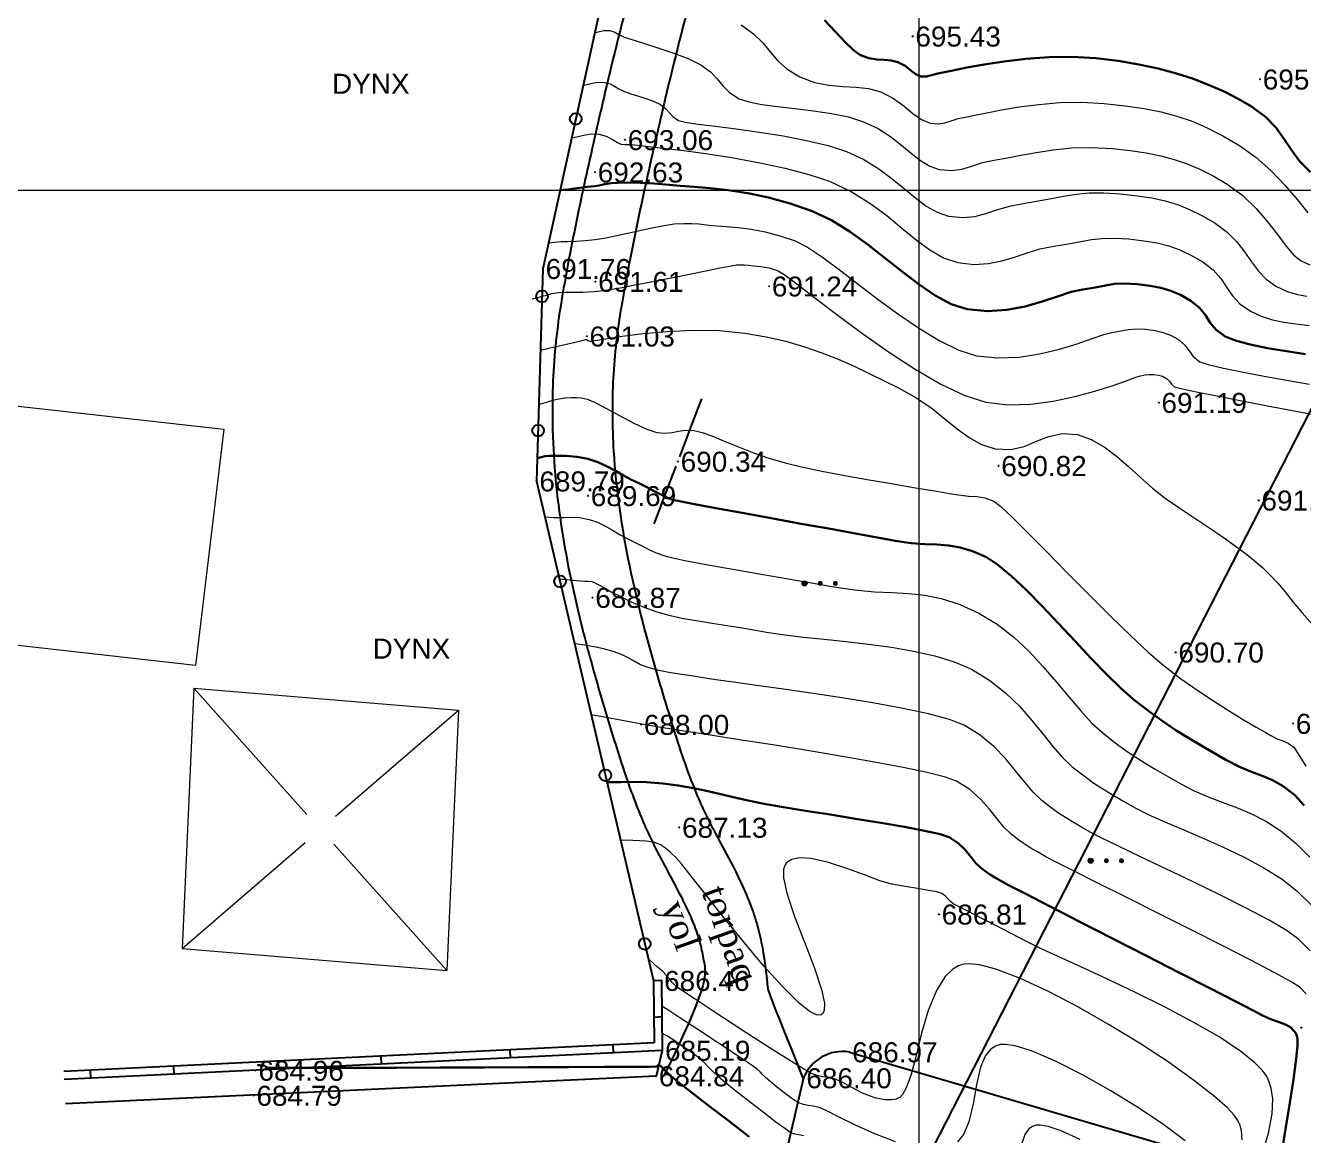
# Model space of a CAD drawing. Header units: feet. Extents: x 3381 to 1374491, y 675186 to 8751562.
# Drawn here: x 675174.8 to 675238.7, y 4375876.8 to 4375932.3 of the extents above; entities that cross this region are included whole.
import ezdxf

# ---------------------------------------------------------------- set-up
doc = ezdxf.new("R2010")
doc.units = ezdxf.units.FT
doc.header["$MEASUREMENT"] = 0
doc.header["$PDMODE"] = 34
doc.header["$PDSIZE"] = 0.01
doc.linetypes.add('ACAD_ISO03W100', pattern=[30, 12, -18])
doc.layers.get('0').update_dxf_attribs({"linetype": 'CONTINUOUS'})
for name, color, linetype in [('0_Point_Height', 2, 'CONTINUOUS'), ('0_Point_Point', 7, 'CONTINUOUS'), ('col bitkisi', 7, 'CONTINUOUS'), ('Lep-Stolb', 7, 'CONTINUOUS'), ('Yazilar', 7, 'CONTINUOUS')]:
    doc.layers.add(name, color=color, linetype=linetype)
for name, color, linetype, lineweight in [('ANA HORIZONTAL', 24, 'CONTINUOUS', 30), ('das tikili', 5, 'CONTINUOUS', 0), ('HORIZANTAL', 24, 'CONTINUOUS', 13), ('km setka', 170, 'CONTINUOUS', 15), ('kontur', 5, 'CONTINUOUS', 0)]:
    doc.layers.add(name, color=color, linetype=linetype, lineweight=lineweight)
doc.styles.get("Standard").update_dxf_attribs({"font": 'arial.ttf', "height": 2.5})

msp = doc.modelspace()

# ---------------------------------------------------------------- hatches: boundary and pattern name
at = {"layer": 'col bitkisi', "ltscale": 1.5}
h = msp.add_hatch(color=256, dxfattribs=at)
edge = h.paths.add_edge_path()
edge.add_arc((675213.71, 4375904.401), 0.125, 0, 360)
h = msp.add_hatch(color=256, dxfattribs=at)
edge = h.paths.add_edge_path()
edge.add_arc((675214.492, 4375904.401), 0.125, 0, 360)
h = msp.add_hatch(color=256, dxfattribs=at)
edge = h.paths.add_edge_path()
edge.add_arc((675215.251, 4375904.401), 0.125, 0, 360)
h = msp.add_hatch(color=256, dxfattribs=at)
edge = h.paths.add_edge_path()
edge.add_arc((675228.017, 4375890.533), 0.125, 0, 360)
h = msp.add_hatch(color=256, dxfattribs=at)
edge = h.paths.add_edge_path()
edge.add_arc((675228.799, 4375890.533), 0.125, 0, 360)
h = msp.add_hatch(color=256, dxfattribs=at)
edge = h.paths.add_edge_path()
edge.add_arc((675229.558, 4375890.533), 0.125, 0, 360)

# ---------------------------------------------------------------- linework, layer by layer
at = {"linetype": 'Continuous'}
for p, q in [((675204.631, 4375938.365, 695.222), (675200.63, 4375920.134, 691.756)), ((675200.63, 4375920.134, 691.756), (675200.317, 4375909.513, 689.787)), ((675200.317, 4375909.513, 689.787), (675206.151, 4375884.531, 686.459)), ((675206.551, 4375884.537, 686.459), (675206.151, 4375884.531, 686.459)), ((675206.151, 4375884.531, 686.459), (675206.195, 4375881.426, 685.33)), ((675206.551, 4375884.537, 686.459), (675206.6, 4375881.045, 685.19)), ((675206.576, 4375882.722, -63.749), (675206.177, 4375882.703, -72.907)), ((675206.195, 4375881.426, 676.348), (675176.669, 4375879.992)), ((675206.6, 4375881.045, 685.19), (675176.689, 4375879.592)), ((675198.972, 4375881.075), (675198.988, 4375880.675)), ((675204.122, 4375881.325, 684.739), (675204.139, 4375880.925, 684.739)), ((675215.954, 4375880.968, 686.974), (675247.067, 4375871.823, 167.929)), ((675182.161, 4375880.258), (675182.178, 4375879.859)), ((675187.4, 4375880.513), (675187.416, 4375880.113)), ((675192.522, 4375880.762), (675192.539, 4375880.362)), ((675177.997, 4375880.056), (675178.014, 4375879.657)), ((675213.665, 4375879.671, 686.402), (675212.492, 4375874.642, 684.746))]:
    msp.add_line(p, q, dxfattribs=at)
at = {"color": 30, "linetype": 'Continuous'}
for p, q in [((675206.6, 4375881.045, 685.19), (675206.289, 4375879.769, 684.841)), ((675206.289, 4375879.769, 684.841), (675176.763, 4375878.38))]:
    msp.add_line(p, q, dxfattribs=at)
msp.add_lwpolyline([(675218, 4375872), (675261, 4375956), (675342, 4375925), (675310, 4375844)], close=True)
at = {"linetype": 'Continuous'}
for centre in [(675202.274, 4375927.625, 693.18), (675200.589, 4375918.751, 691.5), (675200.391, 4375912.04, 690.256), (675201.487, 4375904.503, 689.12), (675203.751, 4375894.81, 687.828), (675205.72, 4375886.377, 686.705)]:
    msp.add_circle(centre, 0.291, dxfattribs=at)
msp.add_arc((675215.62, 4375878.889, 686.974), 2.105, 80.86965, 158.20412, dxfattribs=at)
for points, knots in [([(675274.73, 4376057.44), (675270.79, 4376053.677), (675270.261, 4376053.626), (675268.672, 4376053.466), (675267.609, 4376053.35), (675264.657, 4376052.943), (675262.78, 4376052.589), (675260.002, 4376051.711), (675259.051, 4376051.34), (675257.56, 4376050.602), (675257, 4376050.286), (675255.84, 4376049.531), (675255.252, 4376049.084), (675254.137, 4376048.134), (675253.607, 4376047.631), (675252.365, 4376046.359), (675251.675, 4376045.573), (675250.564, 4376044.255), (675250.13, 4376043.725), (675249.274, 4376042.678), (675248.849, 4376042.158), (675247.583, 4376040.603), (675246.75, 4376039.575), (675244.27, 4376036.507), (675242.643, 4376034.484), (675239.734, 4376030.889), (675238.458, 4376029.318), (675236.422, 4376026.84), (675235.681, 4376025.942), (675234.248, 4376024.22), (675233.559, 4376023.398), (675232.331, 4376021.944), (675231.796, 4376021.315), (675230.427, 4376019.713), (675229.554, 4376018.708), (675228.122, 4376016.767), (675227.535, 4376015.857), (675226.77, 4376014.203), (675226.521, 4376013.5), (675226.287, 4376012.378), (675226.233, 4376011.984), (675226.185, 4376011.19), (675226.19, 4376010.795), (675226.31, 4376009.195), (675226.625, 4376008.022), (675227.338, 4376006.178), (675227.674, 4376005.471), (675228.4, 4376004.135), (675228.791, 4376003.503), (675230.079, 4376001.58), (675231.026, 4376000.387), (675232.49, 4375998.453), (675233.041, 4375997.702), (675234.042, 4375996.171), (675234.49, 4375995.394), (675235.16, 4375993.923), (675235.401, 4375993.237), (675235.746, 4375991.801), (675235.851, 4375991.059), (675235.929, 4375989.462), (675235.883, 4375988.608), (675235.619, 4375986.928), (675235.402, 4375986.097), (675234.607, 4375983.863), (675233.875, 4375982.511), (675232.402, 4375980.364), (675231.748, 4375979.535), (675230.357, 4375977.928), (675229.619, 4375977.145), (675228.117, 4375975.593), (675227.355, 4375974.824), (675226.033, 4375973.439), (675225.469, 4375972.831), (675224.374, 4375971.579), (675223.845, 4375970.94), (675222.306, 4375968.993), (675221.34, 4375967.656), (675219.641, 4375965.192), (675218.893, 4375964.071), (675217.424, 4375961.802), (675216.705, 4375960.656), (675214.604, 4375957.181), (675213.278, 4375954.818), (675210.882, 4375950.129), (675209.803, 4375947.808), (675208.139, 4375943.783), (675207.503, 4375942.1), (675206.344, 4375938.694), (675205.822, 4375936.977), (675204.809, 4375933.348), (675204.327, 4375931.436), (675203.543, 4375928.143), (675203.228, 4375926.766), (675202.615, 4375924.002), (675202.319, 4375922.614), (675201.895, 4375920.441), (675201.749, 4375919.666), (675201.511, 4375918.266), (675201.415, 4375917.647), (675201.175, 4375915.683), (675201.1, 4375914.339), (675201.102, 4375911.322), (675201.224, 4375909.651), (675201.664, 4375906.359), (675201.98, 4375904.74), (675202.62, 4375902.024), (675202.913, 4375900.916), (675203.478, 4375898.918), (675203.744, 4375898.025), (675204.237, 4375896.411), (675204.463, 4375895.68), (675204.959, 4375894.207), (675205.228, 4375893.467), (675205.684, 4375892.376), (675205.841, 4375892.023), (675206.343, 4375890.969), (675206.704, 4375890.308), (675207.385, 4375889.038), (675207.705, 4375888.429), (675208.104, 4375887.527), (675208.225, 4375887.223), (675208.412, 4375886.669), (675208.482, 4375886.422), (675208.605, 4375885.898), (675208.657, 4375885.624), (675208.791, 4375884.788), (675208.854, 4375884.197), (675206.669, 4375879.784)], [0, 0, 0, 0, 1.504182, 1.504182, 4.512547, 4.512547, 9.897023, 9.897023, 12.795834, 12.795834, 14.604059, 14.604059, 16.662244, 16.662244, 18.72043, 18.72043, 21.69221, 21.69221, 23.690537, 23.690537, 25.688865, 25.688865, 29.68552, 29.68552, 37.678831, 37.678831, 43.858623, 43.858623, 47.338723, 47.338723, 50.479181, 50.479181, 52.843093, 52.843093, 56.452422, 56.452422, 59.343353, 59.343353, 61.301717, 61.301717, 62.310714, 62.310714, 63.319712, 63.319712, 66.426739, 66.426739, 68.50177, 68.50177, 70.576802, 70.576802, 75.092259, 75.092259, 77.984383, 77.984383, 80.876507, 80.876507, 83.368148, 83.368148, 85.859789, 85.859789, 88.693846, 88.693846, 91.527902, 91.527902, 96.504404, 96.504404, 99.813748, 99.813748, 103.123092, 103.123092, 106.359907, 106.359907, 108.778682, 108.778682, 111.197456, 111.197456, 116.035005, 116.035005, 120.025858, 120.025858, 124.016711, 124.016711, 131.998417, 131.998417, 139.538843, 139.538843, 144.840516, 144.840516, 150.142189, 150.142189, 155.992549, 155.992549, 160.212599, 160.212599, 164.43265, 164.43265, 166.77754, 166.77754, 168.584028, 168.584028, 172.423705, 172.423705, 177.221179, 177.221179, 182.018653, 182.018653, 185.384546, 185.384546, 188.140377, 188.140377, 190.397291, 190.397291, 192.654204, 192.654204, 193.73589, 193.73589, 195.899262, 195.899262, 198.062634, 198.062634, 199.190084, 199.190084, 200.13488, 200.13488, 201.079676, 201.079676, 202.923933, 202.923933, 202.923933, 202.923933]), ([(675278.632, 4376050.97), (675271.07, 4376050.69), (675270.541, 4376050.639), (675268.963, 4376050.48), (675267.926, 4376050.366), (675265.126, 4376049.978), (675263.418, 4376049.647), (675261, 4376048.879), (675260.192, 4376048.56), (675258.943, 4376047.938), (675258.474, 4376047.67), (675257.326, 4376046.912), (675256.655, 4376046.366), (675255.344, 4376045.142), (675254.707, 4376044.465), (675253.444, 4376043.03), (675252.818, 4376042.271), (675250.67, 4376039.65), (675249.192, 4376037.824), (675246.264, 4376034.199), (675244.815, 4376032.398), (675240.428, 4376026.976), (675237.451, 4376023.334), (675233.732, 4376018.961), (675233.248, 4376018.398), (675232.306, 4376017.289), (675231.85, 4376016.739), (675230.862, 4376015.45), (675230.365, 4376014.715), (675229.679, 4376013.396), (675229.452, 4376012.81), (675229.263, 4376011.97), (675229.224, 4376011.71), (675229.188, 4376011.181), (675229.19, 4376010.905), (675229.274, 4376009.795), (675229.505, 4376008.893), (675230.056, 4376007.466), (675230.301, 4376006.938), (675230.838, 4376005.918), (675231.132, 4376005.423), (675232.216, 4376003.743), (675233.108, 4376002.596), (675234.627, 4376000.605), (675235.24, 4375999.79), (675236.409, 4375998.054), (675236.965, 4375997.136), (675237.711, 4375995.582), (675237.958, 4375994.986), (675238.368, 4375993.752), (675238.529, 4375993.121), (675238.886, 4375991.207), (675238.955, 4375989.901), (675238.785, 4375987.5), (675238.584, 4375986.405), (675237.982, 4375984.295), (675237.581, 4375983.276), (675236.626, 4375981.337), (675236.075, 4375980.416), (675234.694, 4375978.4), (675233.831, 4375977.336), (675232.046, 4375975.329), (675231.126, 4375974.384), (675229.46, 4375972.678), (675228.71, 4375971.912), (675227.533, 4375970.637), (675227.088, 4375970.133), (675226.216, 4375969.098), (675225.79, 4375968.569), (675224.536, 4375966.952), (675223.731, 4375965.836), (675222.205, 4375963.627), (675221.478, 4375962.54), (675220.057, 4375960.351), (675219.362, 4375959.246), (675217.332, 4375955.903), (675216.052, 4375953.635), (675213.675, 4375949.019), (675212.579, 4375946.672), (675210.925, 4375942.668), (675210.308, 4375941.034), (675209.186, 4375937.727), (675208.677, 4375936.05), (675207.679, 4375932.468), (675207.2, 4375930.558), (675206.429, 4375927.304), (675206.122, 4375925.965), (675205.531, 4375923.292), (675205.248, 4375921.957), (675204.833, 4375919.831), (675204.683, 4375919.036), (675204.45, 4375917.648), (675204.361, 4375917.05), (675204.224, 4375915.857), (675204.174, 4375915.257), (675204.08, 4375913.448), (675204.089, 4375912.233), (675204.278, 4375909.099), (675204.558, 4375907.191), (675205.348, 4375903.383), (675205.855, 4375901.484), (675206.601, 4375898.944), (675206.795, 4375898.303), (675207.188, 4375897.025), (675207.386, 4375896.396), (675207.781, 4375895.233), (675207.976, 4375894.697), (675208.327, 4375893.823), (675208.475, 4375893.479), (675208.757, 4375892.872), (675208.889, 4375892.606), (675209.168, 4375892.062), (675209.315, 4375891.787), (675209.766, 4375890.946), (675210.082, 4375890.367), (675210.607, 4375889.295), (675210.824, 4375888.815), (675211.143, 4375887.972), (675211.261, 4375887.619), (675211.458, 4375886.9), (675211.536, 4375886.543), (675211.73, 4375885.484), (675211.807, 4375884.796), (675211.885, 4375884.054), (675211.894, 4375883.973), (675213.628, 4375879.661)], [0, 0, 0, 0, 1.519576, 1.519576, 4.558728, 4.558728, 9.930594, 9.930594, 12.837598, 12.837598, 14.698947, 14.698947, 17.596272, 17.596272, 20.493598, 20.493598, 23.430765, 23.430765, 30.540606, 30.540606, 37.650448, 37.650448, 51.870131, 51.870131, 53.943342, 53.943342, 56.016553, 56.016553, 58.839775, 58.839775, 61.186701, 61.186701, 62.257023, 62.257023, 63.327345, 63.327345, 66.426341, 66.426341, 68.26825, 68.26825, 70.110159, 70.110159, 74.62153, 74.62153, 77.595, 77.595, 80.568471, 80.568471, 82.304355, 82.304355, 84.04024, 84.04024, 87.512009, 87.512009, 90.504027, 90.504027, 93.496045, 93.496045, 96.488063, 96.488063, 100.372173, 100.372173, 104.256283, 104.256283, 107.517701, 107.517701, 109.618427, 109.618427, 111.719153, 111.719153, 115.920605, 115.920605, 119.858792, 119.858792, 123.796978, 123.796978, 131.673352, 131.673352, 139.553481, 139.553481, 144.894421, 144.894421, 150.235361, 150.235361, 156.190392, 156.190392, 160.321983, 160.321983, 164.453574, 164.453574, 166.899961, 166.899961, 168.797126, 168.797126, 170.694291, 170.694291, 174.488621, 174.488621, 180.488906, 180.488906, 186.48919, 186.48919, 188.508696, 188.508696, 190.528201, 190.528201, 192.322947, 192.322947, 193.52533, 193.52533, 194.478712, 194.478712, 195.432094, 195.432094, 197.338858, 197.338858, 198.784376, 198.784376, 199.759029, 199.759029, 200.733681, 200.733681, 202.682985, 202.682985, 202.923933, 202.923933, 202.923933, 202.923933])]:
    msp.add_open_spline(points, degree=3, knots=knots, dxfattribs=at)
at = {"layer": '0_Point_Point'}
for p in [(675219.117, 4375931.754, 695.432), (675236.486, 4375929.606, 695.351), (675204.734, 4375926.575, 693.057), (675203.235, 4375924.958, 692.632), (675200.63, 4375920.134, 691.756), (675203.254, 4375919.49, 691.606), (675211.94, 4375919.258, 691.24), (675202.822, 4375916.756, 691.028), (675231.421, 4375913.437, 691.188), (675207.382, 4375910.496, 690.341), (675223.41, 4375910.281, 690.817), (675200.317, 4375909.513, 689.787), (675202.886, 4375908.776, 689.689), (675236.419, 4375908.555, 691.127), (675203.112, 4375903.69, 688.871), (675232.267, 4375900.956, 690.696), (675205.54, 4375897.34, 687.995), (675238.135, 4375897.395, 690.748), (675207.448, 4375892.195, 687.131), (675220.431, 4375887.856, 686.813), (675206.551, 4375884.537, 686.459), (675238.547, 4375882.19, 687.582), (675206.6, 4375881.045, 685.19), (675215.954, 4375880.968, 686.974), (675186.269, 4375880.044, 684.956), (675206.289, 4375879.769, 684.841), (675213.665, 4375879.671, 686.402), (675186.168, 4375878.796, 684.792)]:
    msp.add_point(p, dxfattribs=at)
at = {"layer": 'ANA HORIZONTAL', "color": 16, "lineweight": 30}
for points, elevation in [([(675214.706, 4375932.554), (675215.262, 4375931.97), (675215.743, 4375931.457), (675216.155, 4375931.057), (675216.501, 4375930.812), (675216.925, 4375930.659), (675217.32, 4375930.598), (675217.691, 4375930.578), (675218.042, 4375930.55), (675218.377, 4375930.466), (675218.738, 4375930.273), (675219.022, 4375930.051), (675219.27, 4375929.856), (675219.519, 4375929.744), (675219.811, 4375929.739), (675220.058, 4375929.814), (675220.369, 4375929.889), (675220.627, 4375929.941), (675221.124, 4375930.047), (675221.824, 4375930.189), (675222.691, 4375930.346), (675223.689, 4375930.498), (675224.783, 4375930.625), (675225.936, 4375930.707), (675227.113, 4375930.723), (675228.278, 4375930.655), (675229.387, 4375930.519), (675230.425, 4375930.346), (675231.395, 4375930.137), (675232.303, 4375929.896), (675233.153, 4375929.622), (675233.948, 4375929.318), (675234.695, 4375928.986), (675235.397, 4375928.627), (675236.059, 4375928.243), (675236.767, 4375927.718), (675237.288, 4375927.169), (675237.696, 4375926.607), (675238.068, 4375926.043), (675238.478, 4375925.488), (675239.003, 4375924.953)], 695), ([(675201.489, 4375924.047), (675201.538, 4375924.054), (675201.659, 4375924.071), (675201.881, 4375924.102), (675202.213, 4375924.148), (675202.6, 4375924.201), (675202.842, 4375924.231), (675203.04, 4375924.241), (675203.237, 4375924.255), (675203.446, 4375924.3), (675203.722, 4375924.367), (675204.06, 4375924.417), (675204.38, 4375924.433), (675204.869, 4375924.44), (675205.486, 4375924.429), (675206.191, 4375924.396), (675206.943, 4375924.332), (675207.494, 4375924.284), (675208.181, 4375924.232), (675208.986, 4375924.16), (675209.889, 4375924.056), (675210.871, 4375923.903), (675211.912, 4375923.689), (675212.994, 4375923.397), (675214.097, 4375923.014), (675215.062, 4375922.557), (675215.992, 4375921.984), (675216.889, 4375921.335), (675217.759, 4375920.651), (675218.606, 4375919.971), (675219.434, 4375919.337), (675220.247, 4375918.789), (675221.049, 4375918.367), (675221.844, 4375918.112), (675222.851, 4375918.008), (675223.819, 4375918.071), (675224.737, 4375918.25), (675225.59, 4375918.493), (675226.363, 4375918.75), (675227.044, 4375918.969), (675227.617, 4375919.1), (675228.249, 4375919.2), (675228.754, 4375919.297), (675229.216, 4375919.369), (675229.717, 4375919.398), (675230.339, 4375919.363), (675230.985, 4375919.284), (675231.532, 4375919.18), (675232.023, 4375919.032), (675232.503, 4375918.823), (675233.017, 4375918.533), (675233.457, 4375918.18), (675233.751, 4375917.806), (675233.997, 4375917.43), (675234.294, 4375917.07), (675234.741, 4375916.745), (675235.263, 4375916.536), (675235.994, 4375916.342), (675236.865, 4375916.164), (675237.81, 4375916.004), (675238.76, 4375915.861)], 692.5), ([(675200.351, 4375910.662), (675200.548, 4375910.719), (675200.747, 4375910.756), (675200.95, 4375910.771), (675201.313, 4375910.785), (675201.787, 4375910.779), (675202.323, 4375910.733), (675202.871, 4375910.629), (675203.382, 4375910.461), (675203.844, 4375910.251), (675204.267, 4375910.021), (675204.659, 4375909.795), (675205.031, 4375909.596), (675205.454, 4375909.387), (675205.819, 4375909.203), (675206.13, 4375909.046), (675206.391, 4375908.917), (675206.646, 4375908.786), (675206.849, 4375908.683), (675207.114, 4375908.584), (675207.452, 4375908.511), (675208.205, 4375908.365), (675209.281, 4375908.164), (675210.59, 4375907.923), (675212.041, 4375907.658), (675213.542, 4375907.385), (675215.003, 4375907.121), (675216.334, 4375906.88), (675217.442, 4375906.679), (675218.236, 4375906.534), (675219.035, 4375906.419), (675219.721, 4375906.365), (675220.332, 4375906.336), (675220.907, 4375906.293), (675221.484, 4375906.198), (675222.103, 4375906.015), (675222.802, 4375905.705), (675223.383, 4375905.329), (675224.056, 4375904.768), (675224.801, 4375904.063), (675225.595, 4375903.257), (675226.416, 4375902.391), (675227.241, 4375901.506), (675228.049, 4375900.643), (675228.817, 4375899.845), (675229.523, 4375899.153), (675230.145, 4375898.608), (675230.924, 4375898.006), (675231.636, 4375897.493), (675232.297, 4375897.05), (675232.924, 4375896.657), (675233.534, 4375896.295), (675234.144, 4375895.943), (675234.77, 4375895.582), (675235.458, 4375895.226), (675236.055, 4375894.983), (675236.595, 4375894.786), (675237.115, 4375894.568), (675237.649, 4375894.263), (675238.232, 4375893.803), (675238.691, 4375893.288)], 690), ([(675237.591, 4375876.057), (675237.779, 4375877.212), (675237.978, 4375878.428), (675238.16, 4375879.603), (675238.295, 4375880.631), (675238.35, 4375881.279), (675238.35, 4375881.628), (675238.327, 4375881.783), (675238.308, 4375881.835), (675238.268, 4375881.909), (675238.179, 4375882.036), (675238.027, 4375882.187), (675237.791, 4375882.332), (675237.446, 4375882.464), (675237.052, 4375882.598), (675236.615, 4375882.794), (675236.149, 4375883.037), (675235.234, 4375883.509), (675233.97, 4375884.157), (675232.46, 4375884.93), (675230.805, 4375885.777), (675229.107, 4375886.646), (675227.467, 4375887.486), (675225.987, 4375888.245), (675224.768, 4375888.871), (675223.913, 4375889.314), (675223.522, 4375889.521), (675223.231, 4375889.689), (675223.007, 4375889.824), (675222.79, 4375889.971), (675222.525, 4375890.174), (675222.282, 4375890.418), (675222.03, 4375890.731), (675221.74, 4375891.075), (675221.387, 4375891.412), (675220.942, 4375891.704), (675220.484, 4375891.859), (675219.713, 4375892.036), (675218.704, 4375892.228), (675217.53, 4375892.43), (675216.266, 4375892.636), (675214.984, 4375892.838), (675213.759, 4375893.032), (675212.665, 4375893.211), (675211.776, 4375893.368), (675210.869, 4375893.551), (675210.082, 4375893.725), (675209.378, 4375893.887), (675208.719, 4375894.037), (675208.067, 4375894.173), (675207.384, 4375894.292), (675206.633, 4375894.392), (675205.803, 4375894.463), (675205.123, 4375894.479), (675204.519, 4375894.467), (675203.914, 4375894.453), (675203.834, 4375894.454)], 687.5), ([(675210.94, 4375876.735), (675209.941, 4375877.504), (675208.932, 4375878.283), (675208.032, 4375878.98), (675207.362, 4375879.503), (675207.04, 4375879.759), (675206.761, 4375880.022), (675206.537, 4375880.252), (675206.431, 4375880.35), (675206.375, 4375880.299), (675206.315, 4375880.238), (675205.982, 4375880.234), (675205.068, 4375880.229), (675203.679, 4375880.222), (675201.92, 4375880.215), (675199.896, 4375880.208), (675197.714, 4375880.2), (675195.478, 4375880.193), (675193.295, 4375880.186), (675191.27, 4375880.18), (675189.509, 4375880.176), (675188.117, 4375880.174), (675187.2, 4375880.173), (675186.863, 4375880.176), (675186.772, 4375880.235), (675186.697, 4375880.29), (675186.617, 4375880.295), (675186.548, 4375880.294), (675186.458, 4375880.31), (675186.397, 4375880.312), (675186.362, 4375880.303)], 685)]:
    msp.add_lwpolyline(points, dxfattribs=dict(at, elevation=elevation))
at = {"layer": 'col bitkisi', "lineweight": 13, "ltscale": 1.5}
for centre in [(675213.71, 4375904.401), (675228.017, 4375890.533)]:
    msp.add_circle(centre, 0.125, dxfattribs=at)
at = {"layer": 'das tikili', "color": 0, "lineweight": 20}
for p, q in [((675159.808, 4375914.908, 689.594), (675184.67, 4375912.105, 689.594)), ((675184.67, 4375912.105, 689.594), (675183.266, 4375900.29, 689.594)), ((675183.168, 4375899.163, 689.594), (675182.601, 4375886.145, 689.594)), ((675183.168, 4375899.163, 689.594), (675196.401, 4375898.062, 689.594)), ((675196.401, 4375898.062, 689.594), (675195.834, 4375885.044, 689.594))]:
    msp.add_line(p, q, dxfattribs=at)
at = {"layer": 'das tikili', "color": 0, "lineweight": 20, "elevation": 689.594}
for points in [[(675183.266, 4375900.29), (675158.404, 4375903.094)], [(675188.833, 4375892.848), (675183.168, 4375899.163)], [(675190.258, 4375892.757), (675196.401, 4375898.062)], [(675182.601, 4375886.145), (675188.744, 4375891.45)], [(675182.601, 4375886.145), (675195.834, 4375885.044), (675190.169, 4375891.359)]]:
    msp.add_lwpolyline(points, dxfattribs=at)
at = {"layer": 'HORIZANTAL', "color": 16, "linetype": 'Continuous', "lineweight": 20}
for points, elevation in [([(675203.22, 4375931.937), (675203.255, 4375931.943), (675203.332, 4375931.961), (675203.465, 4375931.997), (675203.672, 4375932.039), (675203.972, 4375932.039), (675204.228, 4375931.962), (675204.43, 4375931.844), (675204.689, 4375931.71), (675205.019, 4375931.602), (675205.615, 4375931.42), (675206.37, 4375931.184), (675207.179, 4375930.911), (675207.933, 4375930.621), (675208.529, 4375930.33), (675209.002, 4375929.981), (675209.335, 4375929.624), (675209.622, 4375929.273), (675209.96, 4375928.938), (675210.445, 4375928.631), (675210.92, 4375928.473), (675211.576, 4375928.35), (675212.366, 4375928.245), (675213.243, 4375928.145), (675214.158, 4375928.034), (675215.065, 4375927.897), (675215.917, 4375927.719), (675216.665, 4375927.485), (675217.386, 4375927.141), (675218.007, 4375926.74), (675218.552, 4375926.317), (675219.044, 4375925.907), (675219.508, 4375925.543), (675219.969, 4375925.26), (675220.449, 4375925.091), (675221.068, 4375925.036), (675221.581, 4375925.112), (675222.067, 4375925.264), (675222.604, 4375925.436), (675223.269, 4375925.574), (675223.855, 4375925.671), (675224.531, 4375925.805), (675225.294, 4375925.948), (675226.137, 4375926.078), (675227.056, 4375926.17), (675228.046, 4375926.198), (675229.102, 4375926.138), (675229.998, 4375926.037), (675230.796, 4375925.92), (675231.52, 4375925.778), (675232.193, 4375925.601), (675232.839, 4375925.381), (675233.48, 4375925.107), (675234.14, 4375924.769), (675234.842, 4375924.359), (675235.619, 4375923.791), (675236.287, 4375923.15), (675236.863, 4375922.483), (675237.361, 4375921.839), (675237.796, 4375921.266), (675238.182, 4375920.813), (675238.536, 4375920.527), (675238.97, 4375920.33)], 694), ([(675210.541, 4375932.321), (675211.164, 4375931.877), (675211.619, 4375931.423), (675211.993, 4375930.97), (675212.37, 4375930.528), (675212.835, 4375930.109), (675213.473, 4375929.722), (675214.214, 4375929.444), (675214.929, 4375929.305), (675215.618, 4375929.247), (675216.281, 4375929.212), (675216.915, 4375929.141), (675217.521, 4375928.976), (675218.159, 4375928.65), (675218.681, 4375928.271), (675219.131, 4375927.898), (675219.551, 4375927.593), (675219.984, 4375927.418), (675220.387, 4375927.382), (675220.721, 4375927.431), (675221.037, 4375927.53), (675221.386, 4375927.642), (675221.819, 4375927.732), (675222.227, 4375927.804), (675222.818, 4375927.925), (675223.565, 4375928.071), (675224.441, 4375928.22), (675225.418, 4375928.35), (675226.47, 4375928.437), (675227.57, 4375928.461), (675228.69, 4375928.397), (675229.744, 4375928.277), (675230.685, 4375928.139), (675231.537, 4375927.972), (675232.331, 4375927.764), (675233.091, 4375927.505), (675233.846, 4375927.182), (675234.624, 4375926.784), (675235.451, 4375926.301), (675236.282, 4375925.709), (675237.05, 4375925.025), (675237.744, 4375924.301), (675238.356, 4375923.585), (675238.877, 4375922.925)], 694.5), ([(675202.643, 4375929.307), (675202.68, 4375929.313), (675202.758, 4375929.33), (675202.891, 4375929.365), (675203.092, 4375929.416), (675203.38, 4375929.461), (675203.703, 4375929.451), (675203.987, 4375929.377), (675204.206, 4375929.264), (675204.426, 4375929.129), (675204.713, 4375928.987), (675205.032, 4375928.874), (675205.415, 4375928.756), (675205.818, 4375928.629), (675206.2, 4375928.491), (675206.517, 4375928.339), (675206.783, 4375928.133), (675206.963, 4375927.924), (675207.145, 4375927.723), (675207.417, 4375927.541), (675207.746, 4375927.46), (675208.38, 4375927.366), (675209.253, 4375927.253), (675210.3, 4375927.12), (675211.453, 4375926.96), (675212.646, 4375926.772), (675213.814, 4375926.551), (675214.891, 4375926.293), (675215.809, 4375925.995), (675216.668, 4375925.593), (675217.421, 4375925.129), (675218.089, 4375924.634), (675218.693, 4375924.137), (675219.256, 4375923.671), (675219.8, 4375923.267), (675220.345, 4375922.954), (675220.914, 4375922.765), (675221.623, 4375922.688), (675222.22, 4375922.744), (675222.768, 4375922.887), (675223.326, 4375923.076), (675223.956, 4375923.267), (675224.718, 4375923.416), (675225.409, 4375923.524), (675226.046, 4375923.644), (675226.661, 4375923.761), (675227.285, 4375923.858), (675227.948, 4375923.921), (675228.681, 4375923.933), (675229.515, 4375923.88), (675230.349, 4375923.783), (675231.082, 4375923.669), (675231.744, 4375923.525), (675232.361, 4375923.34), (675232.963, 4375923.101), (675233.578, 4375922.797), (675234.234, 4375922.417), (675234.841, 4375921.967), (675235.318, 4375921.479), (675235.709, 4375920.976), (675236.056, 4375920.48), (675236.403, 4375920.015), (675236.794, 4375919.603), (675237.271, 4375919.266), (675237.845, 4375918.997), (675238.351, 4375918.842), (675238.832, 4375918.765)], 693.5), ([(675202.066, 4375926.677), (675202.113, 4375926.685), (675202.218, 4375926.706), (675202.399, 4375926.75), (675202.672, 4375926.814), (675203.047, 4375926.872), (675203.433, 4375926.863), (675203.795, 4375926.758), (675204.107, 4375926.598), (675204.357, 4375926.444), (675204.533, 4375926.358), (675204.744, 4375926.343), (675204.96, 4375926.345), (675205.202, 4375926.322), (675205.775, 4375926.262), (675206.618, 4375926.167), (675207.67, 4375926.037), (675208.87, 4375925.871), (675210.156, 4375925.669), (675211.469, 4375925.431), (675212.747, 4375925.158), (675213.928, 4375924.849), (675214.953, 4375924.504), (675216.035, 4375923.999), (675216.982, 4375923.415), (675217.822, 4375922.791), (675218.583, 4375922.166), (675219.292, 4375921.58), (675219.976, 4375921.07), (675220.663, 4375920.677), (675221.379, 4375920.438), (675222.179, 4375920.348), (675222.902, 4375920.389), (675223.57, 4375920.525), (675224.207, 4375920.717), (675224.837, 4375920.929), (675225.483, 4375921.121), (675226.168, 4375921.258), (675226.909, 4375921.373), (675227.517, 4375921.488), (675228.057, 4375921.586), (675228.595, 4375921.651), (675229.196, 4375921.668), (675229.927, 4375921.622), (675230.681, 4375921.532), (675231.334, 4375921.422), (675231.919, 4375921.275), (675232.472, 4375921.079), (675233.029, 4375920.817), (675233.626, 4375920.475), (675234.149, 4375920.071), (675234.517, 4375919.645), (675234.808, 4375919.21), (675235.101, 4375918.782), (675235.474, 4375918.376), (675236.006, 4375918.005), (675236.55, 4375917.753), (675237.101, 4375917.576), (675237.673, 4375917.455), (675238.282, 4375917.37), (675238.944, 4375917.301)], 693), ([(675200.912, 4375921.417), (675200.932, 4375921.42), (675200.977, 4375921.427), (675201.054, 4375921.439), (675201.174, 4375921.456), (675201.356, 4375921.478), (675201.548, 4375921.486), (675201.867, 4375921.495), (675202.278, 4375921.51), (675202.749, 4375921.539), (675203.247, 4375921.59), (675203.775, 4375921.68), (675204.468, 4375921.825), (675205.242, 4375921.996), (675206.011, 4375922.163), (675206.688, 4375922.298), (675207.187, 4375922.37), (675207.674, 4375922.4), (675208.056, 4375922.399), (675208.439, 4375922.37), (675208.926, 4375922.318), (675209.313, 4375922.285), (675209.805, 4375922.247), (675210.385, 4375922.191), (675211.036, 4375922.104), (675211.741, 4375921.972), (675212.481, 4375921.783), (675213.241, 4375921.523), (675213.853, 4375921.208), (675214.601, 4375920.712), (675215.459, 4375920.082), (675216.4, 4375919.363), (675217.398, 4375918.602), (675218.427, 4375917.845), (675219.459, 4375917.139), (675220.468, 4375916.529), (675221.427, 4375916.063), (675222.31, 4375915.785), (675223.369, 4375915.671), (675224.436, 4375915.717), (675225.476, 4375915.88), (675226.454, 4375916.117), (675227.336, 4375916.385), (675228.089, 4375916.641), (675228.677, 4375916.84), (675229.067, 4375916.942), (675229.541, 4375917.02), (675229.913, 4375917.089), (675230.284, 4375917.125), (675230.751, 4375917.105), (675231.24, 4375917.041), (675231.644, 4375916.95), (675232.016, 4375916.807), (675232.409, 4375916.591), (675232.733, 4375916.315), (675232.939, 4375916.024), (675233.147, 4375915.74), (675233.475, 4375915.484), (675233.897, 4375915.342), (675234.659, 4375915.161), (675235.655, 4375914.956), (675236.775, 4375914.744), (675237.911, 4375914.54), (675238.955, 4375914.361)], 692), ([(675200.089, 4375918.625), (675200.112, 4375918.631), (675200.163, 4375918.644), (675200.249, 4375918.666), (675200.385, 4375918.702), (675200.589, 4375918.753), (675200.817, 4375918.817), (675201.078, 4375918.887), (675201.401, 4375918.946), (675201.722, 4375918.962), (675202.131, 4375918.957), (675202.619, 4375918.957), (675203.175, 4375918.989), (675203.635, 4375919.042), (675204.095, 4375919.113), (675204.585, 4375919.201), (675205.134, 4375919.304), (675205.77, 4375919.423), (675206.369, 4375919.538), (675207.127, 4375919.689), (675207.958, 4375919.858), (675208.777, 4375920.025), (675209.5, 4375920.171), (675210.04, 4375920.277), (675210.314, 4375920.323), (675210.526, 4375920.334), (675210.696, 4375920.327), (675210.909, 4375920.305), (675211.164, 4375920.284), (675211.517, 4375920.248), (675211.934, 4375920.172), (675212.385, 4375920.033), (675212.738, 4375919.808), (675213.393, 4375919.319), (675214.295, 4375918.628), (675215.386, 4375917.8), (675216.611, 4375916.896), (675217.914, 4375915.98), (675219.238, 4375915.115), (675220.527, 4375914.365), (675221.725, 4375913.792), (675222.775, 4375913.459), (675223.871, 4375913.335), (675225.006, 4375913.364), (675226.137, 4375913.51), (675227.223, 4375913.736), (675228.221, 4375914.005), (675229.092, 4375914.281), (675229.792, 4375914.527), (675230.281, 4375914.707), (675230.516, 4375914.784), (675230.749, 4375914.823), (675230.934, 4375914.851), (675231.164, 4375914.846), (675231.406, 4375914.812), (675231.602, 4375914.753), (675231.801, 4375914.649), (675231.954, 4375914.506), (675232.055, 4375914.357), (675232.21, 4375914.224), (675232.535, 4375914.139), (675233.284, 4375913.981), (675234.335, 4375913.77), (675235.569, 4375913.53), (675236.865, 4375913.282), (675238.101, 4375913.047), (675239.159, 4375912.849)], 691.5), ([(675200.51, 4375916.056), (675200.996, 4375916.174), (675201.586, 4375916.315), (675202.159, 4375916.45), (675202.592, 4375916.552), (675202.765, 4375916.593), (675202.823, 4375916.589), (675202.897, 4375916.549), (675203.008, 4375916.501), (675203.218, 4375916.536), (675203.768, 4375916.63), (675204.595, 4375916.756), (675205.637, 4375916.887), (675206.833, 4375916.996), (675208.121, 4375917.056), (675209.438, 4375917.039), (675210.723, 4375916.919), (675211.791, 4375916.733), (675212.781, 4375916.503), (675213.705, 4375916.234), (675214.574, 4375915.932), (675215.397, 4375915.605), (675216.185, 4375915.258), (675216.949, 4375914.899), (675217.7, 4375914.532), (675218.448, 4375914.165), (675219.332, 4375913.669), (675220.084, 4375913.144), (675220.743, 4375912.618), (675221.349, 4375912.123), (675221.94, 4375911.691), (675222.557, 4375911.35), (675223.24, 4375911.132), (675224.019, 4375911.094), (675224.693, 4375911.25), (675225.313, 4375911.503), (675225.93, 4375911.752), (675226.595, 4375911.896), (675227.362, 4375911.838), (675228.05, 4375911.596), (675228.694, 4375911.226), (675229.309, 4375910.763), (675229.907, 4375910.241), (675230.503, 4375909.694), (675231.111, 4375909.159), (675231.744, 4375908.668), (675232.469, 4375908.167), (675233.129, 4375907.724), (675233.728, 4375907.327), (675234.27, 4375906.967), (675234.757, 4375906.633), (675235.196, 4375906.316), (675235.63, 4375905.989), (675235.972, 4375905.725), (675236.278, 4375905.475), (675236.601, 4375905.189), (675236.994, 4375904.815), (675237.362, 4375904.423), (675237.737, 4375903.971), (675238.14, 4375903.469), (675238.592, 4375902.923), (675239.113, 4375902.341)], 691), ([(675200.43, 4375913.359), (675200.818, 4375913.464), (675201.134, 4375913.556), (675201.43, 4375913.628), (675201.756, 4375913.674), (675202.064, 4375913.699), (675202.308, 4375913.702), (675202.549, 4375913.676), (675202.847, 4375913.609), (675203.21, 4375913.455), (675203.779, 4375913.16), (675204.465, 4375912.791), (675205.177, 4375912.419), (675205.828, 4375912.114), (675206.327, 4375911.945), (675206.745, 4375911.907), (675207.09, 4375911.946), (675207.412, 4375912.016), (675207.762, 4375912.065), (675208.188, 4375912.046), (675208.585, 4375911.948), (675209.08, 4375911.77), (675209.665, 4375911.533), (675210.332, 4375911.258), (675211.072, 4375910.968), (675211.876, 4375910.682), (675212.736, 4375910.424), (675213.551, 4375910.228), (675214.571, 4375910.016), (675215.725, 4375909.796), (675216.94, 4375909.578), (675218.144, 4375909.37), (675219.265, 4375909.182), (675220.23, 4375909.023), (675220.966, 4375908.902), (675221.403, 4375908.827), (675221.915, 4375908.765), (675222.328, 4375908.743), (675222.721, 4375908.683), (675223.174, 4375908.506), (675223.518, 4375908.238), (675224.107, 4375907.687), (675224.892, 4375906.911), (675225.823, 4375905.972), (675226.849, 4375904.931), (675227.921, 4375903.846), (675228.989, 4375902.78), (675230.003, 4375901.792), (675230.913, 4375900.944), (675231.67, 4375900.295), (675232.513, 4375899.65), (675233.367, 4375899.044), (675234.202, 4375898.488), (675234.987, 4375897.991), (675235.691, 4375897.563), (675236.285, 4375897.214), (675236.738, 4375896.955), (675237.019, 4375896.794), (675237.349, 4375896.632), (675237.624, 4375896.53), (675237.884, 4375896.412), (675238.167, 4375896.204), (675238.399, 4375895.885), (675238.769, 4375895.263)], 690.5), ([(675200.735, 4375907.724), (675201.193, 4375907.689), (675201.682, 4375907.687), (675202.075, 4375907.704), (675202.462, 4375907.691), (675202.938, 4375907.601), (675203.353, 4375907.459), (675203.734, 4375907.275), (675204.107, 4375907.061), (675204.5, 4375906.832), (675204.939, 4375906.602), (675205.347, 4375906.397), (675205.669, 4375906.225), (675205.964, 4375906.074), (675206.295, 4375905.93), (675206.722, 4375905.78), (675207.118, 4375905.678), (675207.731, 4375905.549), (675208.526, 4375905.398), (675209.467, 4375905.227), (675210.516, 4375905.043), (675211.637, 4375904.848), (675212.794, 4375904.647), (675213.951, 4375904.443), (675215.07, 4375904.242), (675216.208, 4375904.072), (675217.201, 4375903.985), (675218.089, 4375903.939), (675218.915, 4375903.893), (675219.72, 4375903.808), (675220.547, 4375903.642), (675221.436, 4375903.354), (675222.43, 4375902.905), (675223.334, 4375902.36), (675224.167, 4375901.713), (675224.935, 4375900.994), (675225.646, 4375900.236), (675226.308, 4375899.468), (675226.929, 4375898.721), (675227.517, 4375898.027), (675228.078, 4375897.417), (675228.621, 4375896.921), (675229.25, 4375896.43), (675229.786, 4375896.035), (675230.269, 4375895.704), (675230.743, 4375895.405), (675231.248, 4375895.105), (675231.826, 4375894.771), (675232.52, 4375894.37), (675233.196, 4375894.02), (675233.885, 4375893.73), (675234.587, 4375893.466), (675235.302, 4375893.196), (675236.031, 4375892.887), (675236.773, 4375892.507), (675237.528, 4375892.022), (675238.297, 4375891.401), (675238.969, 4375890.712)], 689.5), ([(675201.459, 4375904.624), (675201.973, 4375904.58), (675202.485, 4375904.532), (675202.718, 4375904.51), (675202.9, 4375904.513), (675203.076, 4375904.492), (675203.209, 4375904.441), (675203.332, 4375904.371), (675203.487, 4375904.287), (675203.67, 4375904.188), (675204.013, 4375904.001), (675204.484, 4375903.755), (675205.049, 4375903.482), (675205.675, 4375903.212), (675206.329, 4375902.976), (675206.922, 4375902.811), (675207.576, 4375902.669), (675208.296, 4375902.539), (675209.084, 4375902.412), (675209.946, 4375902.277), (675210.885, 4375902.126), (675211.904, 4375901.949), (675212.718, 4375901.824), (675213.656, 4375901.713), (675214.688, 4375901.608), (675215.785, 4375901.495), (675216.916, 4375901.367), (675218.052, 4375901.21), (675219.164, 4375901.017), (675220.222, 4375900.775), (675221.197, 4375900.474), (675222.058, 4375900.105), (675222.982, 4375899.548), (675223.779, 4375898.917), (675224.472, 4375898.242), (675225.08, 4375897.552), (675225.626, 4375896.877), (675226.13, 4375896.245), (675226.613, 4375895.688), (675227.097, 4375895.234), (675227.686, 4375894.776), (675228.179, 4375894.419), (675228.63, 4375894.121), (675229.093, 4375893.839), (675229.622, 4375893.532), (675230.271, 4375893.158), (675230.862, 4375892.854), (675231.638, 4375892.508), (675232.552, 4375892.121), (675233.558, 4375891.694), (675234.61, 4375891.228), (675235.662, 4375890.725), (675236.669, 4375890.185), (675237.585, 4375889.609), (675238.362, 4375889), (675239.046, 4375888.324)], 689), ([(675238.992, 4375886.021), (675238.428, 4375886.599), (675237.839, 4375887.026), (675236.935, 4375887.559), (675235.797, 4375888.166), (675234.505, 4375888.818), (675233.139, 4375889.483), (675231.78, 4375890.132), (675230.508, 4375890.733), (675229.404, 4375891.256), (675228.548, 4375891.67), (675228.021, 4375891.946), (675227.521, 4375892.235), (675227.113, 4375892.471), (675226.756, 4375892.689), (675226.408, 4375892.918), (675226.028, 4375893.194), (675225.573, 4375893.547), (675225.147, 4375893.955), (675224.718, 4375894.462), (675224.263, 4375895.035), (675223.756, 4375895.64), (675223.174, 4375896.242), (675222.492, 4375896.808), (675221.686, 4375897.304), (675220.952, 4375897.59), (675219.912, 4375897.874), (675218.64, 4375898.15), (675217.206, 4375898.417), (675215.684, 4375898.669), (675214.145, 4375898.902), (675212.663, 4375899.113), (675211.309, 4375899.298), (675210.155, 4375899.453), (675209.274, 4375899.573), (675208.738, 4375899.656), (675208.049, 4375899.772), (675207.454, 4375899.86), (675206.923, 4375899.942), (675206.427, 4375900.039), (675205.937, 4375900.172), (675205.511, 4375900.335), (675205.185, 4375900.503), (675204.893, 4375900.673), (675204.567, 4375900.841), (675204.14, 4375901.001), (675203.661, 4375901.134), (675203.195, 4375901.234), (675202.707, 4375901.312), (675202.218, 4375901.372)], 688.5), ([(675238.791, 4375883.885), (675238.493, 4375884.197), (675238.076, 4375884.464), (675237.224, 4375884.932), (675236.033, 4375885.556), (675234.598, 4375886.29), (675233.015, 4375887.09), (675231.38, 4375887.911), (675229.788, 4375888.706), (675228.336, 4375889.431), (675227.118, 4375890.041), (675226.232, 4375890.49), (675225.771, 4375890.733), (675225.358, 4375890.972), (675225.029, 4375891.165), (675224.735, 4375891.351), (675224.426, 4375891.569), (675224.049, 4375891.861), (675223.7, 4375892.202), (675223.344, 4375892.634), (675222.954, 4375893.119), (675222.504, 4375893.617), (675221.967, 4375894.091), (675221.314, 4375894.504), (675220.755, 4375894.706), (675219.84, 4375894.938), (675218.635, 4375895.193), (675217.206, 4375895.465), (675215.617, 4375895.745), (675213.936, 4375896.028), (675212.228, 4375896.305), (675210.557, 4375896.569), (675208.991, 4375896.815), (675207.594, 4375897.033), (675206.432, 4375897.219), (675205.572, 4375897.363), (675204.591, 4375897.54), (675203.703, 4375897.707), (675203.045, 4375897.832)], 688), ([(675236.617, 4375875.967), (675236.909, 4375876.913), (675237.1, 4375877.872), (675237.126, 4375878.622), (675237.043, 4375879.161), (675236.93, 4375879.504), (675236.853, 4375879.67), (675236.785, 4375879.791), (675236.601, 4375880.041), (675236.217, 4375880.436), (675235.528, 4375880.992), (675234.434, 4375881.721), (675233.147, 4375882.468), (675231.741, 4375883.212), (675230.288, 4375883.933), (675228.859, 4375884.61), (675227.528, 4375885.224), (675226.365, 4375885.754), (675225.444, 4375886.178), (675224.836, 4375886.478), (675224.037, 4375886.902), (675223.244, 4375887.313), (675222.513, 4375887.684), (675221.902, 4375887.991), (675221.47, 4375888.208), (675221.272, 4375888.309), (675221.132, 4375888.392), (675221.001, 4375888.487), (675220.891, 4375888.608), (675220.758, 4375888.763), (675220.57, 4375888.903), (675220.33, 4375888.975), (675219.913, 4375889.052), (675219.366, 4375889.139), (675218.738, 4375889.24), (675218.075, 4375889.356), (675217.482, 4375889.53), (675216.703, 4375889.82), (675215.818, 4375890.152), (675214.905, 4375890.451), (675214.044, 4375890.643), (675213.447, 4375890.67), (675213.078, 4375890.59), (675212.879, 4375890.481), (675212.796, 4375890.408), (675212.737, 4375890.328), (675212.666, 4375890.115), (675212.666, 4375889.675), (675212.829, 4375888.904), (675213.216, 4375887.739), (675213.706, 4375886.466), (675214.192, 4375885.212), (675214.566, 4375884.103), (675214.711, 4375883.406), (675214.695, 4375883.036), (675214.612, 4375882.877), (675214.545, 4375882.827), (675214.48, 4375882.806), (675214.316, 4375882.821), (675213.995, 4375882.979), (675213.449, 4375883.407), (675212.619, 4375884.223), (675211.683, 4375885.26), (675210.703, 4375886.422), (675209.739, 4375887.611), (675208.852, 4375888.731), (675208.105, 4375889.684), (675207.558, 4375890.373), (675207.273, 4375890.702), (675206.989, 4375890.959), (675206.759, 4375891.161), (675206.51, 4375891.324), (675206.172, 4375891.463), (675205.795, 4375891.516), (675205.121, 4375891.545), (675204.511, 4375891.555)], 687), ([(675235.593, 4375876.577), (675235.558, 4375877.045), (675235.467, 4375877.353), (675235.398, 4375877.505), (675235.345, 4375877.597), (675235.192, 4375877.806), (675234.851, 4375878.172), (675234.211, 4375878.745), (675233.16, 4375879.569), (675231.89, 4375880.47), (675230.465, 4375881.407), (675228.95, 4375882.336), (675227.408, 4375883.215), (675225.906, 4375883.999), (675224.507, 4375884.647), (675223.275, 4375885.114), (675222.454, 4375885.33), (675221.955, 4375885.385), (675221.686, 4375885.366), (675221.572, 4375885.338), (675221.416, 4375885.279), (675221.126, 4375885.108), (675220.744, 4375884.739), (675220.319, 4375884.073), (675219.899, 4375883.047), (675219.567, 4375881.914), (675219.287, 4375880.792), (675219.023, 4375879.797), (675218.799, 4375879.171), (675218.61, 4375878.84), (675218.471, 4375878.7), (675218.396, 4375878.657), (675218.292, 4375878.617), (675218.072, 4375878.57), (675217.722, 4375878.571), (675217.231, 4375878.676), (675216.615, 4375878.919), (675216.041, 4375879.211), (675215.559, 4375879.472), (675215.217, 4375879.622), (675214.888, 4375879.694), (675214.626, 4375879.733), (675214.369, 4375879.784), (675214.057, 4375879.893), (675213.71, 4375880.087), (675213.051, 4375880.492), (675212.169, 4375881.05), (675211.155, 4375881.7), (675210.101, 4375882.383), (675209.098, 4375883.039), (675208.236, 4375883.609), (675207.606, 4375884.034), (675207.3, 4375884.253), (675207.094, 4375884.451), (675206.951, 4375884.626), (675206.809, 4375884.803), (675206.606, 4375885.004), (675206.367, 4375885.218), (675205.932, 4375885.604), (675205.893, 4375885.637)], 686.5), ([(675218.265, 4375876.476), (675217.23, 4375876.876), (675216.254, 4375877.317), (675215.414, 4375877.732), (675214.784, 4375878.05), (675214.441, 4375878.203), (675214.138, 4375878.266), (675213.895, 4375878.297), (675213.66, 4375878.344), (675213.38, 4375878.45), (675213.068, 4375878.64), (675212.687, 4375878.925), (675212.3, 4375879.238), (675211.972, 4375879.517), (675211.765, 4375879.696), (675211.606, 4375879.85), (675211.485, 4375879.979), (675211.322, 4375880.127), (675210.992, 4375880.355), (675210.289, 4375880.826), (675209.367, 4375881.438), (675208.38, 4375882.09), (675207.481, 4375882.681), (675206.93, 4375883.041), (675206.667, 4375883.212), (675206.581, 4375883.267), (675206.569, 4375883.274)], 686), ([(675213.664, 4375876.783), (675213.431, 4375876.828), (675213.243, 4375876.856), (675213.026, 4375876.932), (675212.769, 4375877.104), (675212.277, 4375877.469), (675211.639, 4375877.957), (675210.943, 4375878.497), (675210.28, 4375879.019), (675209.737, 4375879.452), (675209.403, 4375879.728), (675209.118, 4375879.994), (675208.91, 4375880.217), (675208.699, 4375880.437), (675208.407, 4375880.694), (675208.042, 4375880.967), (675207.582, 4375881.286), (675207.123, 4375881.588), (675206.82, 4375881.777), (675206.663, 4375881.867), (675206.603, 4375881.895), (675206.588, 4375881.898)], 685.5), ([(675232.74, 4375876.528), (675231.671, 4375877.322), (675230.404, 4375878.174), (675229.023, 4375879.026), (675227.614, 4375879.822), (675226.262, 4375880.507), (675225.052, 4375881.021), (675224.242, 4375881.273), (675223.756, 4375881.35), (675223.5, 4375881.34), (675223.395, 4375881.316), (675223.262, 4375881.264), (675223.03, 4375881.115), (675222.758, 4375880.793), (675222.506, 4375880.215), (675222.305, 4375879.336), (675222.142, 4375878.385), (675221.927, 4375877.475), (675221.655, 4375876.85), (675221.363, 4375876.479)], 686), ([(675227.497, 4375876.59), (675226.534, 4375877.024), (675225.887, 4375877.243), (675225.5, 4375877.315), (675225.299, 4375877.312), (675225.218, 4375877.294), (675225.111, 4375877.251), (675224.931, 4375877.124), (675224.728, 4375876.843), (675224.552, 4375876.343)], 685.5)]:
    msp.add_lwpolyline(points, dxfattribs=dict(at, elevation=elevation))
at = {"layer": 'km setka', "flags": 128}
for points in [[(675219.419, 4376155.847), (675219.419, 4375700.062)], [(675069.612, 4375924.058), (675546.772, 4375924.058)]]:
    msp.add_lwpolyline(points, dxfattribs=at)
at = {"layer": 'Lep-Stolb', "color": 1}
for p, q in [((675208.129, 4375912.455, 690.341), (675208.579, 4375913.635, 690.341)), ((675207.471, 4375910.73, 690.341), (675208.129, 4375912.455, 690.341)), ((675206.547, 4375908.305, 690.341), (675207.293, 4375910.262, 690.341)), ((675206.19, 4375907.37, 690.341), (675206.636, 4375908.538, 690.341))]:
    msp.add_line(p, q, dxfattribs=at)

# ---------------------------------------------------------------- texts
at = {"layer": '0_Point_Height', "color": 0}
for s, p in [('695.43', (675219.253, 4375931.24, 695.432)), ('695.35', (675236.622, 4375929.092, 695.351)), ('693.06', (675204.87, 4375926.061, 693.057)), ('692.63', (675203.371, 4375924.444, 692.632)), ('691.76', (675200.766, 4375919.62, 691.756)), ('691.61', (675203.39, 4375918.976, 691.606)), ('691.24', (675212.076, 4375918.744, 691.24)), ('691.03', (675202.958, 4375916.242, 691.028)), ('691.19', (675231.557, 4375912.923, 691.188)), ('690.34', (675207.518, 4375909.982, 690.341)), ('690.82', (675223.546, 4375909.767, 690.817)), ('689.79', (675200.453, 4375908.999, 689.787)), ('689.69', (675203.022, 4375908.262, 689.689)), ('691.13', (675236.555, 4375908.041, 691.127)), ('688.87', (675203.248, 4375903.176, 688.871)), ('690.70', (675232.403, 4375900.442, 690.696)), ('688.00', (675205.676, 4375896.826, 687.995)), ('690.75', (675238.271, 4375896.881, 690.748)), ('687.13', (675207.584, 4375891.681, 687.131)), ('686.81', (675220.567, 4375887.342, 686.813)), ('686.46', (675206.687, 4375884.023, 686.459)), ('685.19', (675206.736, 4375880.531, 685.19)), ('686.97', (675216.09, 4375880.454, 686.974)), ('684.96', (675186.405, 4375879.53, 684.956)), ('684.84', (675206.425, 4375879.255, 684.841)), ('686.40', (675213.801, 4375879.157, 686.402)), ('684.79', (675186.304, 4375878.282, 684.792))]:
    msp.add_text(s, height=1, dxfattribs=at).set_placement(p)
at = {"layer": 'kontur', "color": 0, "linetype": 'ACAD_ISO03W100', "lineweight": 0, "ltscale": 0.35, "char_height": 1, "attachment_point": 1}
for insert in [(675190.085, 4375929.88), (675192.115, 4375901.637)]:
    msp.add_mtext_dynamic_manual_height_columns('DYNX', width=10.61016, gutter_width=12.5, heights=[0], dxfattribs=dict(at, insert=insert))
at = {"layer": 'Yazilar', "insert": (675209.768, 4375889.443), "char_height": 1.3, "width": 0.10588, "attachment_point": 1, "rotation": 289.62857}
msp.add_mtext('{\\fTimes New Roman|b0|i0|c0|p18;torpaq\\fTimes New Roman|b0|i0|c238|p18; yol}', dxfattribs=at)

doc.saveas('drawing.dxf')
